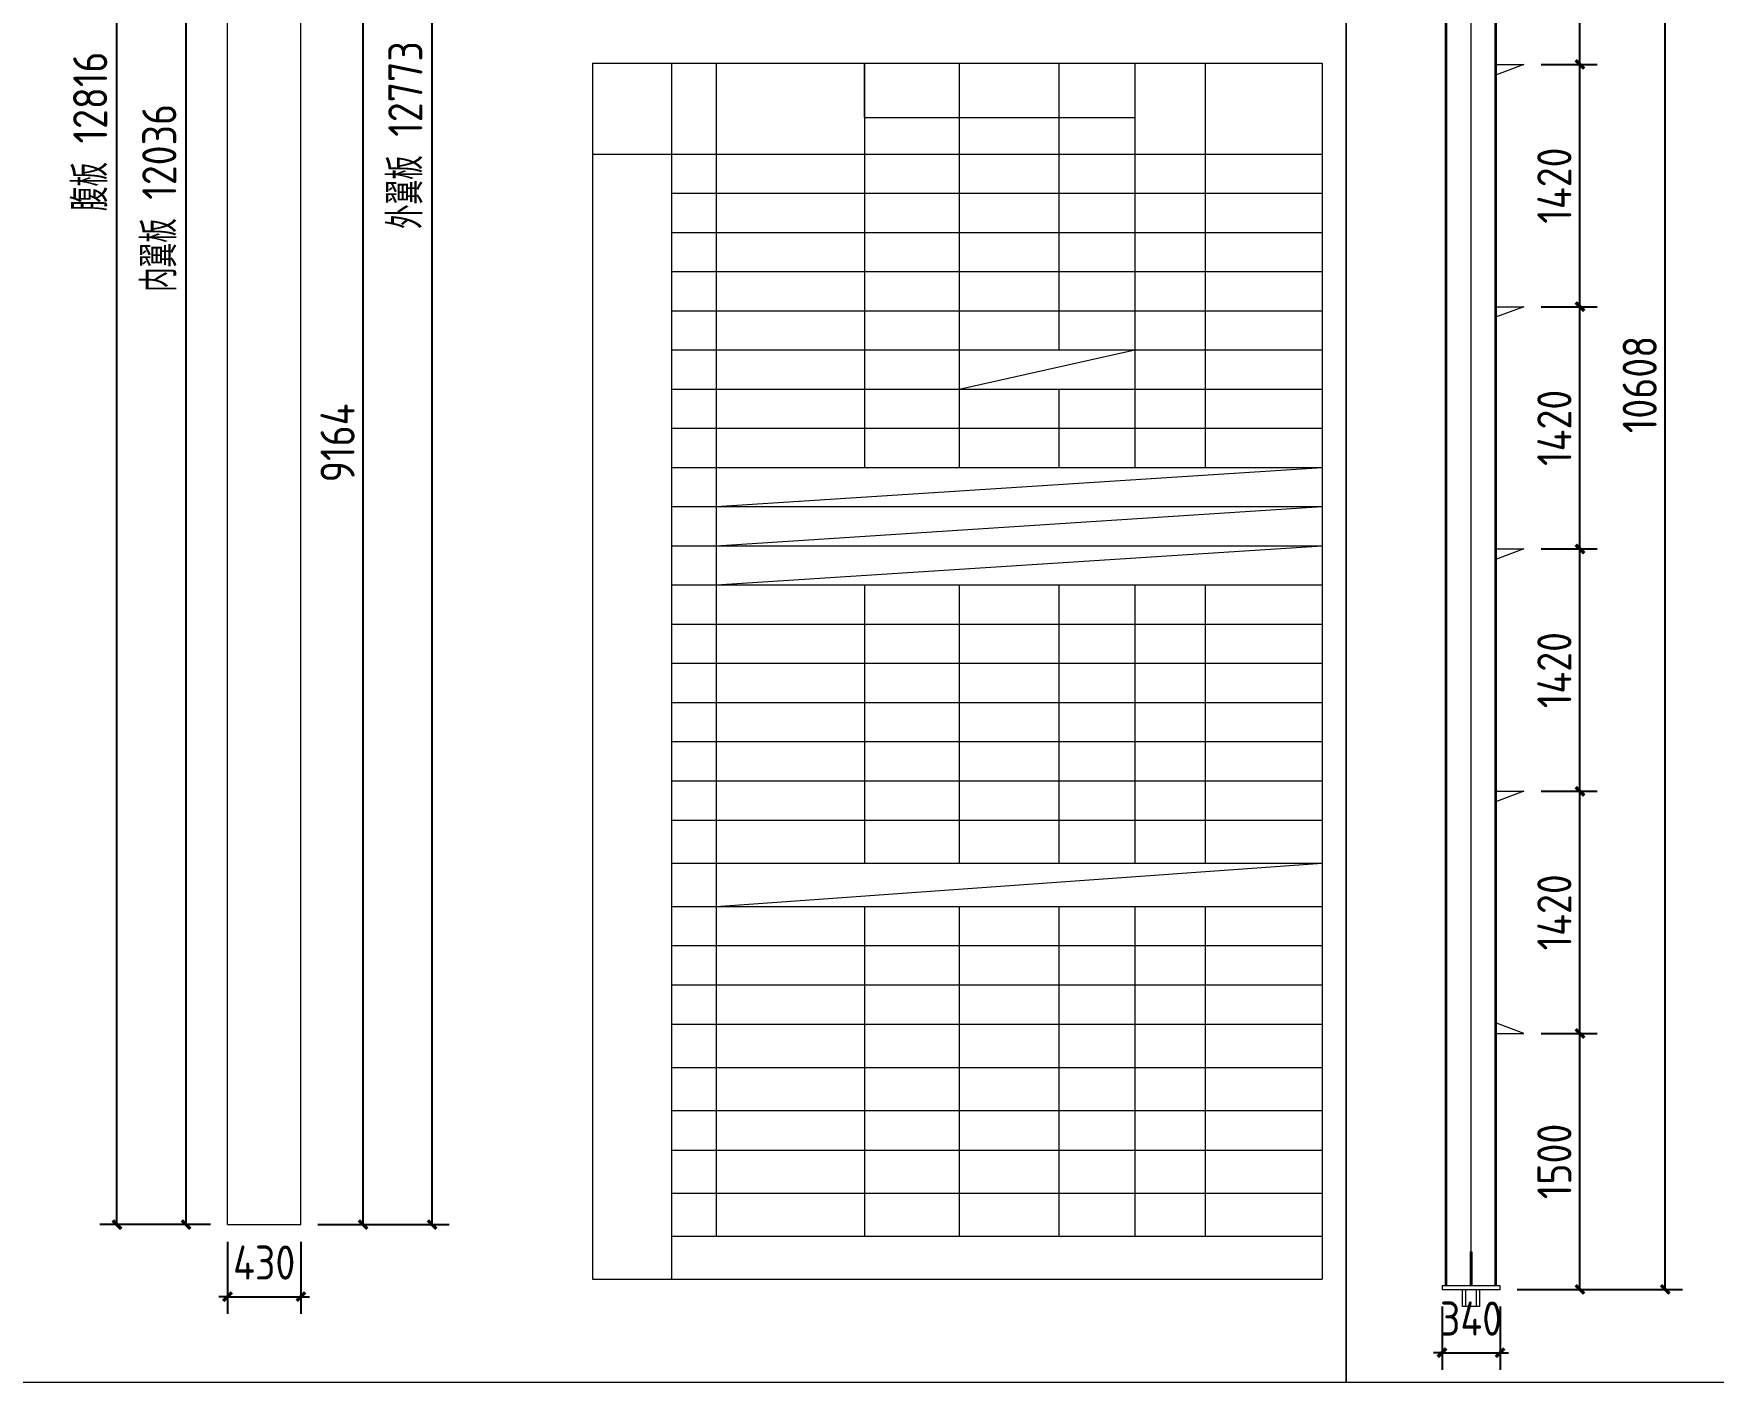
# Model space of a CAD drawing. Extents: x 485428 to 797698, y 56414 to 211814.
# Drawn here: x 685846 to 695691, y 110564 to 118470 of the extents above; entities that cross this region are included whole.
import ezdxf

# ---------------------------------------------------------------- set-up
doc = ezdxf.new("R2010")
doc.units = 0
doc.header["$LTSCALE"] = 1000
doc.header["$MEASUREMENT"] = 0
doc.layers.add('DOTE', color=1, linetype='Continuous')
doc.layers.add('钢架', color=7, linetype='Continuous', lineweight=25)
doc.styles.get("Standard").update_dxf_attribs({"font": 'gbenor.shx', "bigfont": 'gbcbig.shx'})
doc.dimstyles.get("Standard").update_dxf_attribs({"dimscale": 100, "dimtxt": 2, "dimasz": 0.4, "dimexe": 0.5, "dimexo": 1, "dimgap": 0.5, "dimtad": 1, "dimdec": 0, "dimzin": 0, "dimdsep": 46, "dimtxsty": 'Standard', "dimblk": 'ARCHTICK', "dimcen": 0.09, "dimadec": 0, "dimazin": 0, "dimtfac": 1, "dimtdec": 0, "dimtix": 1, "dimtmove": 2, "dimatfit": 3, "dimfxl": 1, "dimtolj": 1, "dimtzin": 0, "dimarcsym": 0})

# ---------------------------------------------------------------- blocks, each defined once
blk = doc.blocks.new('_ArchTick')
at = {"color": 0, "linetype": 'ByBlock', "const_width": 0.4}
blk.add_lwpolyline([(-0.5, -0.5), (0.5, 0.5)], dxfattribs=at)
blk = doc.blocks.new('*D694')
at = {"color": 3, "lineweight": -2}
for p, q in [((686982.9, 111389.1), (686982.9, 110966.7)), ((687412.9, 111389.1), (687412.9, 110966.7)), ((686982.9, 111066.7), (686932.9, 111066.7)), ((686982.9, 111066.7), (687412.9, 111066.7)), ((687412.9, 111066.7), (687462.9, 111066.7))]:
    blk.add_line(p, q, dxfattribs=at)
at = {"layer": 'Defpoints', "color": 0}
for p in [(686982.9, 111489.1), (687412.9, 111489.1), (687412.9, 111066.7)]:
    blk.add_point(p, dxfattribs=at)
at = {"color": 3, "lineweight": -2, "xscale": 50, "yscale": 50, "zscale": 50}
blk.add_blockref('_ArchTick', (686982.9, 111066.7), dxfattribs=at)
at = {"color": 3, "lineweight": -2, "xscale": 50, "yscale": 50, "zscale": 50, "rotation": 180}
blk.add_blockref('_ArchTick', (687412.9, 111066.7), dxfattribs=at)
at = {"color": 0, "lineweight": 15, "insert": (687197.9, 111266.7), "char_height": 200, "attachment_point": 5}
blk.add_mtext('\\A1;430', dxfattribs=at)
blk = doc.blocks.new('*D690')
at = {"color": 3, "lineweight": -2}
for p, q in [((686882.9, 123525.1), (686640.1, 123525.1)), ((686740.1, 111489.1), (686740.1, 123525.1)), ((686882.9, 111489.1), (686640.1, 111489.1))]:
    blk.add_line(p, q, dxfattribs=at)
at = {"layer": 'Defpoints', "color": 0}
for p in [(686740.1, 123525.1), (686982.9, 123525.1), (686982.9, 111489.1)]:
    blk.add_point(p, dxfattribs=at)
at = {"color": 3, "lineweight": -2, "xscale": 50, "yscale": 50, "zscale": 50}
for p, rotation in [((686740.1, 123525.1), 90), ((686740.1, 111489.1), 270)]:
    blk.add_blockref('_ArchTick', p, dxfattribs=dict(at, rotation=rotation))
at = {"color": 0, "lineweight": 15, "insert": (686583.5, 117507.1), "char_height": 200, "attachment_point": 5, "rotation": 90}
blk.add_mtext('\\A1;内翼板 12036', dxfattribs=at)
blk = doc.blocks.new('*D696')
at = {"color": 3, "lineweight": -2}
for p, q in [((686882.9, 124305.1), (686235.1, 124305.1)), ((686335.1, 111489.1), (686335.1, 124305.1)), ((686882.9, 111489.1), (686235.1, 111489.1))]:
    blk.add_line(p, q, dxfattribs=at)
at = {"layer": 'Defpoints', "color": 0}
for p in [(686335.1, 124305.1), (686982.9, 124305.1), (686982.9, 111489.1)]:
    blk.add_point(p, dxfattribs=at)
at = {"color": 3, "lineweight": -2, "xscale": 50, "yscale": 50, "zscale": 50}
for p, rotation in [((686335.1, 124305.1), 90), ((686335.1, 111489.1), 270)]:
    blk.add_blockref('_ArchTick', p, dxfattribs=dict(at, rotation=rotation))
at = {"color": 0, "lineweight": 15, "insert": (686178.5, 117897.1), "char_height": 200, "attachment_point": 5, "rotation": 90}
blk.add_mtext('\\A1;腹板 12816', dxfattribs=at)
blk = doc.blocks.new('*D991')
at = {"color": 0, "lineweight": -2}
blk.add_arc((687412.9, 124305.1), 396.4, 180, 270, dxfattribs=at)
at = {"layer": 'Defpoints', "color": 0}
for p in [(686982.9, 124305.1), (687412.9, 124305.1), (687412.9, 124262.1), (687069.6, 124106.9), (687412.9, 111489.1)]:
    blk.add_point(p, dxfattribs=at)
at = {"color": 0, "lineweight": -2, "xscale": 50, "yscale": 50, "zscale": 50, "rotation": 90.00000000001286}
blk.add_blockref('_ArchTick', (687016.5, 124305.1), dxfattribs=at)
at = {"color": 0, "lineweight": -2, "xscale": 50, "yscale": 50, "zscale": 50}
blk.add_blockref('_ArchTick', (687412.9, 123908.7), dxfattribs=at)
at = {"color": 0, "lineweight": 15, "insert": (687274, 124166.2), "char_height": 200, "attachment_point": 5, "rotation": 315}
blk.add_mtext('\\A1;90°', dxfattribs=at)
blk = doc.blocks.new('*D1094')
at = {"color": 3, "lineweight": -2}
for p, q in [((694680.7, 112609.3), (695009.1, 112609.3)), ((694909.1, 111109.3), (694909.1, 112609.3)), ((694540.7, 111109.3), (695009.1, 111109.3))]:
    blk.add_line(p, q, dxfattribs=at)
at = {"layer": 'Defpoints', "color": 0}
for p in [(694580.7, 112609.3), (694909.1, 112609.3), (694440.7, 111109.3)]:
    blk.add_point(p, dxfattribs=at)
at = {"color": 3, "lineweight": -2, "xscale": 50, "yscale": 50, "zscale": 50}
for p, rotation in [((694909.1, 112609.3), 90), ((694909.1, 111109.3), 270)]:
    blk.add_blockref('_ArchTick', p, dxfattribs=dict(at, rotation=rotation))
at = {"color": 0, "lineweight": 15, "insert": (694759.1, 111859.3), "char_height": 200, "attachment_point": 5, "rotation": 90}
blk.add_mtext('\\A1;1500', dxfattribs=at)
blk = doc.blocks.new('*D1095')
at = {"color": 3, "lineweight": -2}
for p, q in [((694680.7, 114029.3), (695009.1, 114029.3)), ((694909.1, 112609.3), (694909.1, 114029.3)), ((694680.7, 112609.3), (695009.1, 112609.3))]:
    blk.add_line(p, q, dxfattribs=at)
at = {"layer": 'Defpoints', "color": 0}
for p in [(694580.7, 114029.3), (694909.1, 114029.3), (694580.7, 112609.3)]:
    blk.add_point(p, dxfattribs=at)
at = {"color": 3, "lineweight": -2, "xscale": 50, "yscale": 50, "zscale": 50}
for p, rotation in [((694909.1, 114029.3), 90), ((694909.1, 112609.3), 270)]:
    blk.add_blockref('_ArchTick', p, dxfattribs=dict(at, rotation=rotation))
at = {"color": 0, "lineweight": 15, "insert": (694759.1, 113319.3), "char_height": 200, "attachment_point": 5, "rotation": 90}
blk.add_mtext('\\A1;1420', dxfattribs=at)
blk = doc.blocks.new('*D1096')
at = {"color": 3, "lineweight": -2}
for p, q in [((694680.7, 115449.3), (695009.1, 115449.3)), ((694909.1, 114029.3), (694909.1, 115449.3)), ((694680.7, 114029.3), (695009.1, 114029.3))]:
    blk.add_line(p, q, dxfattribs=at)
at = {"layer": 'Defpoints', "color": 0}
for p in [(694580.7, 115449.3), (694909.1, 115449.3), (694580.7, 114029.3)]:
    blk.add_point(p, dxfattribs=at)
at = {"color": 3, "lineweight": -2, "xscale": 50, "yscale": 50, "zscale": 50}
for p, rotation in [((694909.1, 115449.3), 90), ((694909.1, 114029.3), 270)]:
    blk.add_blockref('_ArchTick', p, dxfattribs=dict(at, rotation=rotation))
at = {"color": 0, "lineweight": 15, "insert": (694759.1, 114739.3), "char_height": 200, "attachment_point": 5, "rotation": 90}
blk.add_mtext('\\A1;1420', dxfattribs=at)
blk = doc.blocks.new('*D1097')
at = {"color": 3, "lineweight": -2}
for p, q in [((694680.7, 116869.3), (695009.1, 116869.3)), ((694909.1, 115449.3), (694909.1, 116869.3)), ((694680.7, 115449.3), (695009.1, 115449.3))]:
    blk.add_line(p, q, dxfattribs=at)
at = {"layer": 'Defpoints', "color": 0}
for p in [(694580.7, 116869.3), (694909.1, 116869.3), (694580.7, 115449.3)]:
    blk.add_point(p, dxfattribs=at)
at = {"color": 3, "lineweight": -2, "xscale": 50, "yscale": 50, "zscale": 50}
for p, rotation in [((694909.1, 116869.3), 90), ((694909.1, 115449.3), 270)]:
    blk.add_blockref('_ArchTick', p, dxfattribs=dict(at, rotation=rotation))
at = {"color": 0, "lineweight": 15, "insert": (694759.1, 116159.3), "char_height": 200, "attachment_point": 5, "rotation": 90}
blk.add_mtext('\\A1;1420', dxfattribs=at)
blk = doc.blocks.new('*D1098')
at = {"color": 3, "lineweight": -2}
for p, q in [((694680.7, 118289.3), (695009.1, 118289.3)), ((694909.1, 116869.3), (694909.1, 118289.3)), ((694680.7, 116869.3), (695009.1, 116869.3))]:
    blk.add_line(p, q, dxfattribs=at)
at = {"layer": 'Defpoints', "color": 0}
for p in [(694580.7, 118289.3), (694909.1, 118289.3), (694580.7, 116869.3)]:
    blk.add_point(p, dxfattribs=at)
at = {"color": 3, "lineweight": -2, "xscale": 50, "yscale": 50, "zscale": 50}
for p, rotation in [((694909.1, 118289.3), 90), ((694909.1, 116869.3), 270)]:
    blk.add_blockref('_ArchTick', p, dxfattribs=dict(at, rotation=rotation))
at = {"color": 0, "lineweight": 15, "insert": (694759.1, 117579.3), "char_height": 200, "attachment_point": 5, "rotation": 90}
blk.add_mtext('\\A1;1420', dxfattribs=at)
blk = doc.blocks.new('*D1099')
at = {"color": 3, "lineweight": -2}
for p, q in [((694680.7, 119709.3), (695009.1, 119709.3)), ((694909.1, 118289.3), (694909.1, 119709.3)), ((694680.7, 118289.3), (695009.1, 118289.3))]:
    blk.add_line(p, q, dxfattribs=at)
at = {"layer": 'Defpoints', "color": 0}
for p in [(694580.7, 119709.3), (694909.1, 119709.3), (694580.7, 118289.3)]:
    blk.add_point(p, dxfattribs=at)
at = {"color": 3, "lineweight": -2, "xscale": 50, "yscale": 50, "zscale": 50}
for p, rotation in [((694909.1, 119709.3), 90), ((694909.1, 118289.3), 270)]:
    blk.add_blockref('_ArchTick', p, dxfattribs=dict(at, rotation=rotation))
at = {"color": 0, "lineweight": 15, "insert": (694759.1, 118999.3), "char_height": 200, "attachment_point": 5, "rotation": 90}
blk.add_mtext('\\A1;1420', dxfattribs=at)
blk = doc.blocks.new('*D1080')
at = {"color": 3, "lineweight": -2}
for p, q in [((694520.7, 121717.3), (695509.1, 121717.3)), ((695409.1, 111109.3), (695409.1, 121717.3)), ((694540.7, 111109.3), (695509.1, 111109.3))]:
    blk.add_line(p, q, dxfattribs=at)
at = {"layer": 'Defpoints', "color": 0}
for p in [(694420.7, 121717.3), (695409.1, 121717.3), (694440.7, 111109.3)]:
    blk.add_point(p, dxfattribs=at)
at = {"color": 3, "lineweight": -2, "xscale": 50, "yscale": 50, "zscale": 50}
for p, rotation in [((695409.1, 121717.3), 90), ((695409.1, 111109.3), 270)]:
    blk.add_blockref('_ArchTick', p, dxfattribs=dict(at, rotation=rotation))
at = {"color": 0, "lineweight": 15, "insert": (695259.1, 116413.3), "char_height": 200, "attachment_point": 5, "rotation": 90}
blk.add_mtext('\\A1;10608', dxfattribs=at)
blk = doc.blocks.new('*D1102')
at = {"color": 3, "lineweight": -2}
for p, q in [((694100.7, 111009.3), (694100.7, 110638.3)), ((694440.7, 111009.3), (694440.7, 110638.3)), ((694100.7, 110738.3), (694050.7, 110738.3)), ((694100.7, 110738.3), (694440.7, 110738.3)), ((694440.7, 110738.3), (694490.7, 110738.3))]:
    blk.add_line(p, q, dxfattribs=at)
at = {"layer": 'Defpoints', "color": 0}
for p in [(694100.7, 111109.3), (694440.7, 111109.3), (694440.7, 110738.3)]:
    blk.add_point(p, dxfattribs=at)
at = {"color": 3, "lineweight": -2, "xscale": 50, "yscale": 50, "zscale": 50}
blk.add_blockref('_ArchTick', (694100.7, 110738.3), dxfattribs=at)
at = {"color": 3, "lineweight": -2, "xscale": 50, "yscale": 50, "zscale": 50, "rotation": 180}
blk.add_blockref('_ArchTick', (694440.7, 110738.3), dxfattribs=at)
at = {"color": 0, "lineweight": 15, "insert": (694270.7, 110938.3), "char_height": 200, "attachment_point": 5}
blk.add_mtext('\\A1;340', dxfattribs=at)
blk = doc.blocks.new('*D3290')
at = {"color": 3, "lineweight": -2}
for p, q in [((687512.9, 124262.1), (688282.2, 124262.1)), ((688182.2, 111489.1), (688182.2, 124262.1)), ((687512.9, 111489.1), (688282.2, 111489.1))]:
    blk.add_line(p, q, dxfattribs=at)
at = {"layer": 'Defpoints', "color": 0}
for p in [(687412.9, 124262.1), (688182.2, 124262.1), (687412.9, 111489.1)]:
    blk.add_point(p, dxfattribs=at)
at = {"color": 3, "lineweight": -2, "xscale": 50, "yscale": 50, "zscale": 50}
for p, rotation in [((688182.2, 124262.1), 90), ((688182.2, 111489.1), 270)]:
    blk.add_blockref('_ArchTick', p, dxfattribs=dict(at, rotation=rotation))
at = {"color": 0, "lineweight": 15, "insert": (688025.6, 117875.6), "char_height": 200, "attachment_point": 5, "rotation": 90}
blk.add_mtext('\\A1;外翼板 12773', dxfattribs=at)
blk = doc.blocks.new('*D3287')
at = {"color": 3, "lineweight": -2}
for p, q in [((687530.9, 120652.6), (687877.9, 120652.6)), ((687777.9, 111489.1), (687777.9, 120652.6)), ((687512.9, 111489.1), (687877.9, 111489.1))]:
    blk.add_line(p, q, dxfattribs=at)
at = {"layer": 'Defpoints', "color": 0}
for p in [(687430.9, 120652.6), (687777.9, 120652.6), (687412.9, 111489.1)]:
    blk.add_point(p, dxfattribs=at)
at = {"color": 3, "lineweight": -2, "xscale": 50, "yscale": 50, "zscale": 50}
for p, rotation in [((687777.9, 120652.6), 90), ((687777.9, 111489.1), 270)]:
    blk.add_blockref('_ArchTick', p, dxfattribs=dict(at, rotation=rotation))
at = {"color": 0, "lineweight": 15, "insert": (687627.9, 116070.9), "char_height": 200, "attachment_point": 5, "rotation": 90}
blk.add_mtext('\\A1;9164', dxfattribs=at)

msp = doc.modelspace()

# ---------------------------------------------------------------- linework, layer by layer
at = {"lineweight": 15}
for p, q in [((694120.7, 111129.3), (694120.7, 121717.3)), ((694128.7, 111129.3), (694128.7, 121717.3)), ((694412.7, 111129.3), (694412.7, 121717.3)), ((694420.7, 111129.3), (694420.7, 121717.3)), ((690716.5, 117978.1), (690716.5, 118297.5)), ((690716.5, 118297.5), (690716.5, 115927.3)), ((691270.3, 118297.5), (691270.3, 115927.3)), ((693398.7, 118297.5), (693398.7, 111168.4)), ((691270.3, 116386.4), (692299.4, 116615.9)), ((689846.9, 115697.8), (693398.7, 115927.3)), ((689846.9, 115468.3), (693398.7, 115697.8)), ((689846.9, 115238.8), (693398.7, 115468.3)), ((690716.5, 115238.8), (690716.5, 113606.8)), ((691270.3, 115238.8), (691270.3, 114320.7)), ((691270.3, 114320.7), (691270.3, 113606.8)), ((689846.9, 113354.2), (693398.7, 113606.8)), ((690716.5, 113354.2), (690716.5, 111421.1)), ((691270.3, 113354.2), (691270.3, 111421.1)), ((686982.9, 111489.1), (687412.9, 111489.1))]:
    msp.add_line(p, q, dxfattribs=at)
at = {"color": 1, "lineweight": 15}
for p, q in [((694270.7, 111129.3), (694270.7, 121717.3)), ((689121, 118297.5), (689121, 111168.4)), ((689586.8, 111168.4), (689586.8, 118297.5)), ((694220.7, 111009.3), (694220.7, 111109.3)), ((694240.7, 111009.3), (694240.7, 111109.3)), ((694300.7, 111109.3), (694300.7, 111009.3)), ((694320.7, 111109.3), (694320.7, 111009.3)), ((694320.7, 111009.3), (694220.7, 111009.3))]:
    msp.add_line(p, q, dxfattribs=at)
at = {"color": 2, "lineweight": 15}
for p, q in [((694420.7, 118289.3), (694580.7, 118289.3)), ((694580.7, 118289.3), (694420.7, 118229.3)), ((694420.7, 116869.3), (694580.7, 116869.3)), ((694580.7, 116869.3), (694420.7, 116809.3)), ((694420.7, 115449.3), (694580.7, 115449.3)), ((694580.7, 115449.3), (694420.7, 115389.3)), ((694420.7, 114029.3), (694580.7, 114029.3)), ((694580.7, 114029.3), (694420.7, 113969.3)), ((694580.7, 112609.3), (694420.7, 112669.3)), ((694420.7, 112609.3), (694580.7, 112609.3)), ((694265.7, 111329.3), (694275.7, 111329.3)), ((694265.7, 111329.3), (694265.7, 111129.3)), ((694275.7, 111329.3), (694275.7, 111129.3)), ((694440.7, 111129.3), (694100.7, 111129.3)), ((694100.7, 111129.3), (694100.7, 111109.3)), ((694100.7, 111109.3), (694440.7, 111109.3)), ((694440.7, 111109.3), (694440.7, 111129.3))]:
    msp.add_line(p, q, dxfattribs=at)
at = {"lineweight": 15}
for points in [[(683038.1, 125414.2), (693538.1, 125414.2), (693538.1, 110564.2), (683038.1, 110564.2)], [(693538.1, 125414.2), (704038.1, 125414.2), (704038.1, 110564.2), (693538.1, 110564.2)]]:
    msp.add_lwpolyline(points, close=True, dxfattribs=at)
at = {"layer": 'DOTE', "color": 0, "lineweight": 15}
for p, q in [((686982.9, 111489.1), (686982.9, 124305.1)), ((687412.9, 111489.1), (687412.9, 124262.1))]:
    msp.add_line(p, q, dxfattribs=at)
at = {"layer": '钢架', "lineweight": 15}
for p, q in [((689121, 118297.5), (693398.7, 118297.5)), ((689846.9, 118297.5), (689846.9, 111421.1)), ((691854.4, 118297.5), (691854.4, 116615.9)), ((692299.4, 118297.5), (692299.4, 115927.3)), ((692712, 118297.5), (692712, 115927.3)), ((690716.5, 117978.1), (692299.4, 117978.1)), ((689121, 117763.5), (693398.7, 117763.5)), ((689586.8, 117534), (693398.7, 117534)), ((689586.8, 117304.5), (693398.7, 117304.5)), ((689586.8, 117075), (693398.7, 117075)), ((689586.8, 117075), (693398.7, 117075)), ((689586.8, 116845.4), (693398.7, 116845.4)), ((689586.8, 116615.9), (693398.7, 116615.9)), ((689586.8, 116386.4), (693398.7, 116386.4)), ((691854.4, 116386.4), (691854.4, 115927.3)), ((689586.8, 116156.9), (693398.7, 116156.9)), ((689586.8, 115927.3), (693398.7, 115927.3)), ((689586.8, 115697.8), (693398.7, 115697.8)), ((689586.8, 115468.3), (693398.7, 115468.3)), ((689586.8, 115468.3), (693398.7, 115468.3)), ((689586.8, 115468.3), (693398.7, 115468.3)), ((689586.8, 115468.3), (693398.7, 115468.3)), ((689586.8, 115238.8), (693398.7, 115238.8)), ((689586.8, 115238.8), (693398.7, 115238.8)), ((691854.4, 115238.8), (691854.4, 113606.8)), ((692299.4, 115238.8), (692299.4, 113606.8)), ((692712, 115238.8), (692712, 113606.8)), ((689586.8, 115009.3), (693398.7, 115009.3)), ((689586.8, 115009.3), (693398.7, 115009.3)), ((689586.8, 115009.3), (693398.7, 115009.3)), ((689586.8, 114779.7), (693398.7, 114779.7)), ((689586.8, 114779.7), (693398.7, 114779.7)), ((689586.8, 114550.2), (693398.7, 114550.2)), ((689586.8, 114550.2), (693398.7, 114550.2)), ((689586.8, 114550.2), (693398.7, 114550.2)), ((689586.8, 114550.2), (693398.7, 114550.2)), ((689586.8, 114320.7), (693398.7, 114320.7)), ((689586.8, 114320.7), (693398.7, 114320.7)), ((689586.8, 114320.7), (693398.7, 114320.7)), ((689586.8, 114320.7), (693398.7, 114320.7)), ((689586.8, 114091.2), (693398.7, 114091.2)), ((689586.8, 114091.2), (693398.7, 114091.2)), ((689586.8, 114091.2), (693398.7, 114091.2)), ((689586.8, 114091.2), (693398.7, 114091.2)), ((689586.8, 113859.5), (693398.7, 113859.5)), ((689586.8, 113606.8), (693398.7, 113606.8)), ((689586.8, 113606.8), (693398.7, 113606.8)), ((689586.8, 113606.8), (693398.7, 113606.8)), ((689586.8, 113606.8), (693398.7, 113606.8)), ((689586.8, 113606.8), (693398.7, 113606.8)), ((689586.8, 113354.2), (693398.7, 113354.2)), ((691854.4, 113354.2), (691854.4, 111421.1)), ((692299.4, 113354.2), (692299.4, 111421.1)), ((692712, 113354.2), (692712, 111421.1)), ((689586.8, 113124.6), (693398.7, 113124.6)), ((689586.8, 112895.1), (693398.7, 112895.1)), ((689586.8, 112663.4), (693398.7, 112663.4)), ((689586.8, 112410.8), (693398.7, 112410.8)), ((689586.8, 112158.1), (693398.7, 112158.1)), ((689586.8, 111926.4), (693398.7, 111926.4)), ((689586.8, 111673.7), (693398.7, 111673.7)), ((689586.8, 111421.1), (693398.7, 111421.1)), ((689121, 111168.4), (693398.7, 111168.4))]:
    msp.add_line(p, q, dxfattribs=at)

# ---------------------------------------------------------------- dimensions: what is measured, and where the dimension line sits
at = {"lineweight": 15}
for base, p1, p2, text, picture, middle in [((686335.1, 124305.1), (686982.9, 111489.1), (686982.9, 124305.1), '腹板 12816', '*D696', (686178.5, 117897.1)), ((688182.2, 124262.1), (687412.9, 111489.1), (687412.9, 124262.1), '外翼板 12773', '*D3290', (688025.6, 117875.6)), ((686740.1, 123525.1), (686982.9, 111489.1), (686982.9, 123525.1), '内翼板 12036', '*D690', (686583.5, 117507.1))]:
    dim = msp.add_linear_dim(base=base, p1=p1, p2=p2, angle=90, text=text, dimstyle='Standard', override={"dimtxt": 2, "dimasz": 0.5, "dimexe": 1, "dimexo": 1, "dimclrd": 3, "dimclre": 3}, dxfattribs=at)
    dim.commit()
    dim.dimension.update_dxf_attribs({"geometry": picture, "text_midpoint": middle})
at = {"color": 1, "lineweight": 15}
dim = msp.add_angular_dim_2l(base=(687069.6, 124106.9), line1=((687412.9, 111489.1), (687412.9, 124262.1)), line2=((686982.9, 124305.1), (687412.9, 124305.1)), dimstyle='Standard', override={"dimtxt": 2, "dimasz": 0.5, "dimgap": 1}, dxfattribs=at)
dim.commit()
dim.dimension.update_dxf_attribs({"geometry": '*D991', "text_midpoint": (687274, 124166.2)})
at = {"lineweight": 15}
for base, p1, p2, picture, middle in [((695409.1, 121717.3), (694440.7, 111109.3), (694420.7, 121717.3), '*D1080', (695259.1, 116413.3)), ((687777.8637167, 120652.6134279), (687412.8973814, 111489.1134279), (687430.8973814, 120652.6134279), '*D3287', (687627.8637167, 116070.8634279)), ((694909.1, 119709.3), (694580.7, 118289.3), (694580.7, 119709.3), '*D1099', (694759.1, 118999.3)), ((694909.1, 118289.3), (694580.7, 116869.3), (694580.7, 118289.3), '*D1098', (694759.1, 117579.3)), ((694909.1, 116869.3), (694580.7, 115449.3), (694580.7, 116869.3), '*D1097', (694759.1, 116159.3)), ((694909.1, 115449.3), (694580.7, 114029.3), (694580.7, 115449.3), '*D1096', (694759.1, 114739.3)), ((694909.1, 114029.3), (694580.7, 112609.3), (694580.7, 114029.3), '*D1095', (694759.1, 113319.3)), ((694909.1, 112609.3), (694440.7, 111109.3), (694580.7, 112609.3), '*D1094', (694759.1, 111859.3))]:
    dim = msp.add_linear_dim(base=base, p1=p1, p2=p2, angle=90, dimstyle='Standard', override={"dimtxt": 2, "dimasz": 0.5, "dimexe": 1, "dimexo": 1, "dimclrd": 3, "dimclre": 3}, dxfattribs=at)
    dim.commit()
    dim.dimension.update_dxf_attribs({"geometry": picture, "text_midpoint": middle})
dim = msp.add_aligned_dim(p1=(686982.9, 111489.1), p2=(687412.9, 111489.1), distance=-422.4, dimstyle='Standard', override={"dimtxt": 2, "dimasz": 0.5, "dimexe": 1, "dimexo": 1, "dimgap": 1, "dimclrd": 3, "dimclre": 3}, dxfattribs=at)
dim.commit()
dim.dimension.update_dxf_attribs({"geometry": '*D694', "text_midpoint": (687197.9, 111266.7)})
dim = msp.add_linear_dim(base=(694440.7, 110738.3), p1=(694100.7, 111109.3), p2=(694440.7, 111109.3), dimstyle='Standard', override={"dimtxt": 2, "dimasz": 0.5, "dimexe": 1, "dimexo": 1, "dimgap": 1, "dimclrd": 3, "dimclre": 3}, dxfattribs=at)
dim.commit()
dim.dimension.update_dxf_attribs({"geometry": '*D1102', "text_midpoint": (694270.7, 110938.3)})

doc.saveas('drawing.dxf')
